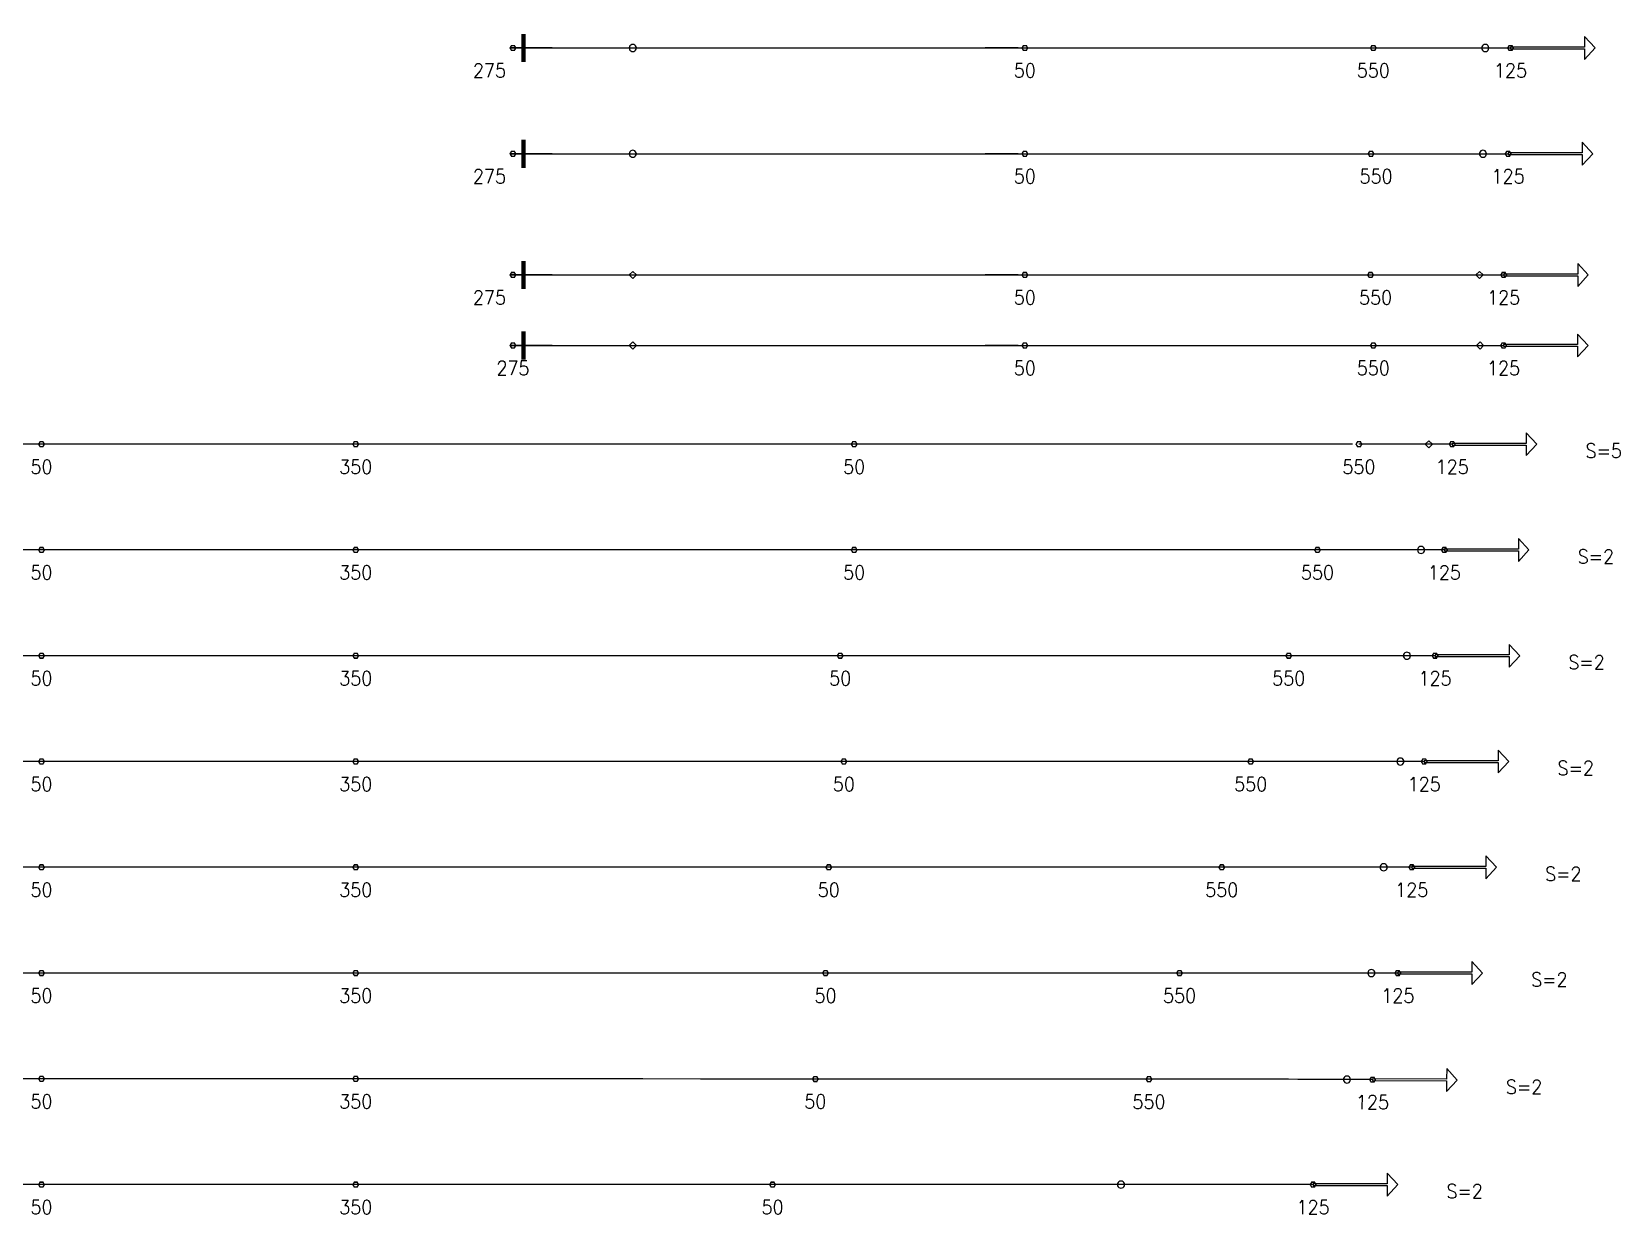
# Model space of a CAD drawing. Header units: millimetres. Extents: x -179076 to 505271, y -44005 to 99253.
# Drawn here: x 326289 to 348811, y 40081 to 56850 of the extents above; entities that cross this region are included whole.
import ezdxf

# ---------------------------------------------------------------- set-up
doc = ezdxf.new("R2010")
doc.units = ezdxf.units.MM
doc.layers.add('Current_plane_Tendon', color=7, linetype='Continuous', true_color=0xab0000)
doc.styles.get("Standard").update_dxf_attribs({"font": 'arial.ttf'})

# ---------------------------------------------------------------- blocks, each defined once
blk = doc.blocks.new('fdsfsdfdsf')
at = {"layer": 'Current_plane_Tendon', "color": 14, "linetype": 'Continuous', "true_color": 0xab0000, "elevation": 180}
for points in [[(457957, 315622, 60, 60, 0), (457957, 315222, 60, 60, 0)], [(457957, 314122, 60, 60, 0), (457957, 313722, 60, 60, 0)], [(457957, 312403, 60, 60, 0), (457957, 312003, 60, 60, 0)], [(457957, 311403, 60, 60, 0), (457957, 311003, 60, 60, 0)]]:
    blk.add_lwpolyline(points, format="xyseb", dxfattribs=at)
at = {"layer": 'Current_plane_Tendon', "color": 14, "linetype": 'Continuous', "true_color": 0xab0000}
for points, elevation in [([(471951, 315410), (473001, 315410), (473001, 315260), (473151, 315422), (473001, 315584), (473001, 315434), (471951, 315434)], 55), ([(459557, 315422), (459554, 315437), (459547, 315451), (459536, 315462), (459522, 315469), (459507, 315472), (459491, 315469), (459478, 315462), (459466, 315451), (459459, 315437), (459457, 315422), (459459, 315406), (459466, 315392), (459478, 315381), (459491, 315374), (459507, 315372), (459522, 315374), (459536, 315381), (459547, 315392), (459554, 315406), (459557, 315422)], 180), ([(471644, 315422), (471641, 315437), (471634, 315451), (471623, 315462), (471609, 315469), (471594, 315472), (471578, 315469), (471564, 315462), (471553, 315451), (471546, 315437), (471544, 315422), (471546, 315406), (471553, 315392), (471564, 315381), (471578, 315374), (471594, 315372), (471609, 315374), (471623, 315381), (471634, 315392), (471641, 315406), (471644, 315422)], 180), ([(459557, 313922), (459554, 313937), (459547, 313951), (459536, 313962), (459522, 313969), (459507, 313972), (459491, 313969), (459478, 313962), (459466, 313951), (459459, 313937), (459457, 313922), (459459, 313906), (459466, 313892), (459478, 313881), (459491, 313874), (459507, 313872), (459522, 313874), (459536, 313881), (459547, 313892), (459554, 313906), (459557, 313922)], 180), ([(471610, 313922), (471608, 313937), (471601, 313951), (471590, 313962), (471576, 313969), (471560, 313972), (471545, 313969), (471531, 313962), (471520, 313951), (471513, 313937), (471510, 313922), (471513, 313906), (471520, 313892), (471531, 313881), (471545, 313874), (471560, 313872), (471576, 313874), (471590, 313881), (471601, 313892), (471608, 313906), (471610, 313922)], 183), ([(471917, 313910), (472967, 313910), (472967, 313760), (473117, 313922), (472967, 314084), (472967, 313934), (471917, 313934)], 58), ([(459557, 312203), (459507, 312253), (459457, 312203), (459507, 312153), (459557, 312203)], 180), ([(471561, 312203), (471511, 312253), (471461, 312203), (471511, 312153), (471561, 312203)], 200), ([(471854, 312191), (472904, 312191), (472904, 312041), (473054, 312203), (472904, 312365), (472904, 312215), (471854, 312215)], 75), ([(459557, 311203), (459507, 311253), (459457, 311203), (459507, 311153), (459557, 311203)], 180), ([(471570, 311203), (471520, 311253), (471470, 311203), (471520, 311153), (471570, 311203)], 180), ([(471852, 311191), (472902, 311191), (472902, 311041), (473052, 311203), (472902, 311365), (472902, 311215), (471852, 311215)], 55), ([(471124, 309791), (472174, 309791), (472174, 309641), (472324, 309803), (472174, 309965), (472174, 309815), (471124, 309815)], 180), ([(470843, 309803), (470793, 309853), (470743, 309803), (470793, 309753), (470843, 309803)], 305), ([(470733, 308303), (470730, 308319), (470723, 308333), (470712, 308344), (470698, 308351), (470683, 308353), (470667, 308351), (470653, 308344), (470642, 308333), (470635, 308319), (470633, 308303), (470635, 308288), (470642, 308274), (470653, 308263), (470667, 308256), (470683, 308253), (470698, 308256), (470712, 308263), (470723, 308274), (470730, 308288), (470733, 308303)], 182), ([(471013, 308291), (472063, 308291), (472063, 308141), (472213, 308303), (472063, 308465), (472063, 308315), (471013, 308315)], 57), ([(470531, 306803), (470529, 306819), (470522, 306833), (470511, 306844), (470497, 306851), (470481, 306853), (470466, 306851), (470452, 306844), (470441, 306833), (470434, 306819), (470431, 306803), (470434, 306788), (470441, 306774), (470452, 306763), (470466, 306756), (470481, 306753), (470497, 306756), (470511, 306763), (470522, 306774), (470529, 306788), (470531, 306803)], 183), ([(470881, 306791), (471931, 306791), (471931, 306641), (472081, 306803), (471931, 306965), (471931, 306815), (470881, 306815)], 58), ([(470727, 305291), (471777, 305291), (471777, 305141), (471927, 305303), (471777, 305465), (471777, 305315), (470727, 305315)], 59), ([(470440, 305303), (470437, 305319), (470430, 305333), (470419, 305344), (470405, 305351), (470390, 305353), (470374, 305351), (470360, 305344), (470349, 305333), (470342, 305319), (470340, 305303), (470342, 305288), (470349, 305274), (470360, 305263), (470374, 305256), (470390, 305253), (470405, 305256), (470419, 305263), (470430, 305274), (470437, 305288), (470440, 305303)], 184), ([(470203, 303803), (470200, 303819), (470193, 303833), (470182, 303844), (470168, 303851), (470153, 303853), (470137, 303851), (470123, 303844), (470112, 303833), (470105, 303819), (470103, 303803), (470105, 303788), (470112, 303774), (470123, 303763), (470137, 303756), (470153, 303753), (470168, 303756), (470182, 303763), (470193, 303774), (470200, 303788), (470203, 303803)], 183), ([(470551, 303791), (471601, 303791), (471601, 303641), (471751, 303803), (471601, 303965), (471601, 303815), (470551, 303815)], 58), ([(470028, 302303), (470026, 302319), (470019, 302333), (470007, 302344), (469994, 302351), (469978, 302353), (469963, 302351), (469949, 302344), (469938, 302333), (469931, 302319), (469928, 302303), (469931, 302288), (469938, 302274), (469949, 302263), (469963, 302256), (469978, 302253), (469994, 302256), (470007, 302263), (470019, 302274), (470026, 302288), (470028, 302303)], 184), ([(470353, 302291), (471403, 302291), (471403, 302141), (471553, 302303), (471403, 302465), (471403, 302315), (470353, 302315)], 59), ([(469995, 300780), (471045, 300775), (471045, 300625), (471195, 300786), (471046, 300949), (471045, 300799), (469995, 300804)], 62), ([(469682, 300793), (469679, 300809), (469672, 300823), (469661, 300834), (469647, 300841), (469632, 300843), (469616, 300841), (469602, 300834), (469591, 300823), (469584, 300809), (469582, 300793), (469584, 300778), (469591, 300764), (469602, 300753), (469616, 300746), (469632, 300743), (469647, 300746), (469661, 300753), (469672, 300764), (469679, 300778), (469682, 300793)], 187), ([(466478, 299303), (466476, 299319), (466469, 299333), (466458, 299344), (466444, 299351), (466428, 299353), (466413, 299351), (466399, 299344), (466388, 299333), (466381, 299319), (466378, 299303), (466381, 299288), (466388, 299274), (466399, 299263), (466413, 299256), (466428, 299253), (466444, 299256), (466458, 299263), (466469, 299274), (466476, 299288), (466478, 299303)], 189), ([(469152, 299291), (470202, 299291), (470202, 299141), (470352, 299303), (470202, 299465), (470202, 299315), (469152, 299315)], 64)]:
    blk.add_lwpolyline(points, close=True, dxfattribs=dict(at, elevation=elevation))
for points, elevation in [([(457847, 315422, 20, 20, 0), (457827, 315456, 20, 20, 0), (457787, 315456, 20, 20, 0), (457767, 315422, 20, 20, 0), (457787, 315387, 20, 20, 0), (457827, 315387, 20, 20, 0)], 55), ([(465105, 315422, 20, 20, 0), (465085, 315456, 20, 20, 0), (465045, 315456, 20, 20, 0), (465025, 315422, 20, 20, 0), (465045, 315387, 20, 20, 0), (465085, 315387, 20, 20, 0)], -20), ([(470046, 315422, 20, 20, 0), (470026, 315456, 20, 20, 0), (469986, 315456, 20, 20, 0), (469966, 315422, 20, 20, 0), (469986, 315387, 20, 20, 0), (470026, 315387, 20, 20, 0)], 130), ([(471991, 315422, 20, 20, 0), (471971, 315456, 20, 20, 0), (471931, 315456, 20, 20, 0), (471911, 315422, 20, 20, 0), (471931, 315387, 20, 20, 0), (471971, 315387, 20, 20, 0)], 55), ([(457847, 313922, 20, 20, 0), (457827, 313956, 20, 20, 0), (457787, 313956, 20, 20, 0), (457767, 313922, 20, 20, 0), (457787, 313887, 20, 20, 0), (457827, 313887, 20, 20, 0)], 55), ([(465105, 313922, 20, 20, 0), (465085, 313956, 20, 20, 0), (465045, 313956, 20, 20, 0), (465025, 313922, 20, 20, 0), (465045, 313887, 20, 20, 0), (465085, 313887, 20, 20, 0)], -20), ([(470013, 313922, 20, 20, 0), (469993, 313956, 20, 20, 0), (469953, 313956, 20, 20, 0), (469933, 313922, 20, 20, 0), (469953, 313887, 20, 20, 0), (469993, 313887, 20, 20, 0)], 133), ([(471957, 313922, 20, 20, 0), (471937, 313956, 20, 20, 0), (471897, 313956, 20, 20, 0), (471877, 313922, 20, 20, 0), (471897, 313887, 20, 20, 0), (471937, 313887, 20, 20, 0)], 58), ([(457847, 312203, 20, 20, 0), (457827, 312238, 20, 20, 0), (457787, 312238, 20, 20, 0), (457767, 312203, 20, 20, 0), (457787, 312169, 20, 20, 0), (457827, 312169, 20, 20, 0)], 55), ([(465105, 312203, 20, 20, 0), (465085, 312238, 20, 20, 0), (465045, 312238, 20, 20, 0), (465025, 312203, 20, 20, 0), (465045, 312169, 20, 20, 0), (465085, 312169, 20, 20, 0)], -20), ([(470006, 312203, 20, 20, 0), (469986, 312238, 20, 20, 0), (469946, 312238, 20, 20, 0), (469926, 312203, 20, 20, 0), (469946, 312169, 20, 20, 0), (469986, 312169, 20, 20, 0)], 150), ([(471894, 312203, 20, 20, 0), (471874, 312238, 20, 20, 0), (471834, 312238, 20, 20, 0), (471814, 312203, 20, 20, 0), (471834, 312169, 20, 20, 0), (471874, 312169, 20, 20, 0)], 75), ([(457847, 311203, 20, 20, 0), (457827, 311238, 20, 20, 0), (457787, 311238, 20, 20, 0), (457767, 311203, 20, 20, 0), (457787, 311169, 20, 20, 0), (457827, 311169, 20, 20, 0)], 55), ([(465105, 311203, 20, 20, 0), (465085, 311238, 20, 20, 0), (465045, 311238, 20, 20, 0), (465025, 311203, 20, 20, 0), (465045, 311169, 20, 20, 0), (465085, 311169, 20, 20, 0)], -20), ([(470046, 311203, 20, 20, 0), (470026, 311238, 20, 20, 0), (469986, 311238, 20, 20, 0), (469966, 311203, 20, 20, 0), (469986, 311169, 20, 20, 0), (470026, 311169, 20, 20, 0)], 130), ([(471892, 311203, 20, 20, 0), (471872, 311238, 20, 20, 0), (471832, 311238, 20, 20, 0), (471812, 311203, 20, 20, 0), (471832, 311169, 20, 20, 0), (471872, 311169, 20, 20, 0)], 55), ([(451163, 309803, 20, 20, 0), (451143, 309838, 20, 20, 0), (451103, 309838, 20, 20, 0), (451083, 309803, 20, 20, 0), (451103, 309769, 20, 20, 0), (451143, 309769, 20, 20, 0)], -170), ([(455618, 309803, 20, 20, 0), (455598, 309838, 20, 20, 0), (455558, 309838, 20, 20, 0), (455538, 309803, 20, 20, 0), (455558, 309769, 20, 20, 0), (455598, 309769, 20, 20, 0)], 130), ([(462685, 309803, 20, 20, 0), (462665, 309838, 20, 20, 0), (462625, 309838, 20, 20, 0), (462605, 309803, 20, 20, 0), (462625, 309769, 20, 20, 0), (462665, 309769, 20, 20, 0)], -20), ([(469842, 309803, 20, 20, 0), (469822, 309838, 20, 20, 0), (469782, 309838, 20, 20, 0), (469762, 309803, 20, 20, 0), (469782, 309769, 20, 20, 0), (469822, 309769, 20, 20, 0)], 255), ([(471164, 309803, 20, 20, 0), (471144, 309838, 20, 20, 0), (471104, 309838, 20, 20, 0), (471084, 309803, 20, 20, 0), (471104, 309769, 20, 20, 0), (471144, 309769, 20, 20, 0)], 180), ([(451163, 308303, 20, 20, 0), (451143, 308338, 20, 20, 0), (451103, 308338, 20, 20, 0), (451083, 308303, 20, 20, 0), (451103, 308269, 20, 20, 0), (451143, 308269, 20, 20, 0)], -20), ([(455618, 308303, 20, 20, 0), (455598, 308338, 20, 20, 0), (455558, 308338, 20, 20, 0), (455538, 308303, 20, 20, 0), (455558, 308269, 20, 20, 0), (455598, 308269, 20, 20, 0)], 130), ([(462685, 308303, 20, 20, 0), (462665, 308338, 20, 20, 0), (462625, 308338, 20, 20, 0), (462605, 308303, 20, 20, 0), (462625, 308269, 20, 20, 0), (462665, 308269, 20, 20, 0)], -20), ([(469254, 308303, 20, 20, 0), (469234, 308338, 20, 20, 0), (469194, 308338, 20, 20, 0), (469174, 308303, 20, 20, 0), (469194, 308269, 20, 20, 0), (469234, 308269, 20, 20, 0)], 132), ([(471053, 308303, 20, 20, 0), (471033, 308338, 20, 20, 0), (470993, 308338, 20, 20, 0), (470973, 308303, 20, 20, 0), (470993, 308269, 20, 20, 0), (471033, 308269, 20, 20, 0)], 57), ([(451163, 306803, 20, 20, 0), (451143, 306838, 20, 20, 0), (451103, 306838, 20, 20, 0), (451083, 306803, 20, 20, 0), (451103, 306769, 20, 20, 0), (451143, 306769, 20, 20, 0)], -20), ([(455618, 306803, 20, 20, 0), (455598, 306838, 20, 20, 0), (455558, 306838, 20, 20, 0), (455538, 306803, 20, 20, 0), (455558, 306769, 20, 20, 0), (455598, 306769, 20, 20, 0)], 130), ([(462487, 306803, 20, 20, 0), (462467, 306838, 20, 20, 0), (462427, 306838, 20, 20, 0), (462407, 306803, 20, 20, 0), (462427, 306769, 20, 20, 0), (462467, 306769, 20, 20, 0)], -20), ([(468846, 306803, 20, 20, 0), (468826, 306838, 20, 20, 0), (468786, 306838, 20, 20, 0), (468766, 306803, 20, 20, 0), (468786, 306769, 20, 20, 0), (468826, 306769, 20, 20, 0)], 133), ([(470921, 306803, 20, 20, 0), (470901, 306838, 20, 20, 0), (470861, 306838, 20, 20, 0), (470841, 306803, 20, 20, 0), (470861, 306769, 20, 20, 0), (470901, 306769, 20, 20, 0)], 58), ([(451163, 305303, 20, 20, 0), (451143, 305338, 20, 20, 0), (451103, 305338, 20, 20, 0), (451083, 305303, 20, 20, 0), (451103, 305269, 20, 20, 0), (451143, 305269, 20, 20, 0)], -20), ([(455618, 305303, 20, 20, 0), (455598, 305338, 20, 20, 0), (455558, 305338, 20, 20, 0), (455538, 305303, 20, 20, 0), (455558, 305269, 20, 20, 0), (455598, 305269, 20, 20, 0)], 130), ([(462539, 305303, 20, 20, 0), (462519, 305338, 20, 20, 0), (462479, 305338, 20, 20, 0), (462459, 305303, 20, 20, 0), (462479, 305269, 20, 20, 0), (462519, 305269, 20, 20, 0)], -20), ([(468307, 305303, 20, 20, 0), (468287, 305338, 20, 20, 0), (468247, 305338, 20, 20, 0), (468227, 305303, 20, 20, 0), (468247, 305269, 20, 20, 0), (468287, 305269, 20, 20, 0)], 134), ([(470767, 305303, 20, 20, 0), (470747, 305338, 20, 20, 0), (470707, 305338, 20, 20, 0), (470687, 305303, 20, 20, 0), (470707, 305269, 20, 20, 0), (470747, 305269, 20, 20, 0)], 59), ([(451163, 303803, 20, 20, 0), (451143, 303838, 20, 20, 0), (451103, 303838, 20, 20, 0), (451083, 303803, 20, 20, 0), (451103, 303769, 20, 20, 0), (451143, 303769, 20, 20, 0)], -20), ([(455618, 303803, 20, 20, 0), (455598, 303838, 20, 20, 0), (455558, 303838, 20, 20, 0), (455538, 303803, 20, 20, 0), (455558, 303769, 20, 20, 0), (455598, 303769, 20, 20, 0)], 130), ([(462325, 303803, 20, 20, 0), (462305, 303838, 20, 20, 0), (462265, 303838, 20, 20, 0), (462245, 303803, 20, 20, 0), (462265, 303769, 20, 20, 0), (462305, 303769, 20, 20, 0)], -20), ([(467897, 303803, 20, 20, 0), (467877, 303838, 20, 20, 0), (467837, 303838, 20, 20, 0), (467817, 303803, 20, 20, 0), (467837, 303769, 20, 20, 0), (467877, 303769, 20, 20, 0)], 133), ([(470591, 303803, 20, 20, 0), (470571, 303838, 20, 20, 0), (470531, 303838, 20, 20, 0), (470511, 303803, 20, 20, 0), (470531, 303769, 20, 20, 0), (470571, 303769, 20, 20, 0)], 58), ([(451163, 302303, 20, 20, 0), (451143, 302338, 20, 20, 0), (451103, 302338, 20, 20, 0), (451083, 302303, 20, 20, 0), (451103, 302269, 20, 20, 0), (451143, 302269, 20, 20, 0)], -20), ([(455618, 302303, 20, 20, 0), (455598, 302338, 20, 20, 0), (455558, 302338, 20, 20, 0), (455538, 302303, 20, 20, 0), (455558, 302269, 20, 20, 0), (455598, 302269, 20, 20, 0)], 130), ([(462279, 302303, 20, 20, 0), (462259, 302338, 20, 20, 0), (462219, 302338, 20, 20, 0), (462199, 302303, 20, 20, 0), (462219, 302269, 20, 20, 0), (462259, 302269, 20, 20, 0)], -20), ([(467298, 302303, 20, 20, 0), (467278, 302338, 20, 20, 0), (467238, 302338, 20, 20, 0), (467218, 302303, 20, 20, 0), (467238, 302269, 20, 20, 0), (467278, 302269, 20, 20, 0)], 134), ([(470393, 302303, 20, 20, 0), (470373, 302338, 20, 20, 0), (470333, 302338, 20, 20, 0), (470313, 302303, 20, 20, 0), (470333, 302269, 20, 20, 0), (470373, 302269, 20, 20, 0)], 59), ([(451163, 300803, 20, 20, 0), (451143, 300838, 20, 20, 0), (451103, 300838, 20, 20, 0), (451083, 300803, 20, 20, 0), (451103, 300769, 20, 20, 0), (451143, 300769, 20, 20, 0)], -20), ([(455618, 300803, 20, 20, 0), (455598, 300838, 20, 20, 0), (455558, 300838, 20, 20, 0), (455538, 300803, 20, 20, 0), (455558, 300769, 20, 20, 0), (455598, 300769, 20, 20, 0)], 130), ([(462135, 300801, 20, 20, 0), (462115, 300835, 20, 20, 0), (462075, 300835, 20, 20, 0), (462055, 300801, 20, 20, 0), (462075, 300766, 20, 20, 0), (462115, 300766, 20, 20, 0)], -20), ([(466865, 300798, 20, 20, 0), (466845, 300833, 20, 20, 0), (466805, 300833, 20, 20, 0), (466785, 300798, 20, 20, 0), (466805, 300764, 20, 20, 0), (466845, 300764, 20, 20, 0)], 137), ([(470035, 300792, 20, 20, 0), (470015, 300826, 20, 20, 0), (469975, 300826, 20, 20, 0), (469955, 300792, 20, 20, 0), (469975, 300757, 20, 20, 0), (470015, 300757, 20, 20, 0)], 62), ([(451163, 299303, 20, 20, 0), (451143, 299338, 20, 20, 0), (451103, 299338, 20, 20, 0), (451083, 299303, 20, 20, 0), (451103, 299269, 20, 20, 0), (451143, 299269, 20, 20, 0)], -20), ([(455618, 299303, 20, 20, 0), (455598, 299338, 20, 20, 0), (455558, 299338, 20, 20, 0), (455538, 299303, 20, 20, 0), (455558, 299269, 20, 20, 0), (455598, 299269, 20, 20, 0)], 130), ([(461528, 299303, 20, 20, 0), (461508, 299338, 20, 20, 0), (461468, 299338, 20, 20, 0), (461448, 299303, 20, 20, 0), (461468, 299269, 20, 20, 0), (461508, 299269, 20, 20, 0)], -20), ([(469192, 299303, 20, 20, 0), (469172, 299338, 20, 20, 0), (469132, 299338, 20, 20, 0), (469112, 299303, 20, 20, 0), (469132, 299269, 20, 20, 0), (469172, 299269, 20, 20, 0)], 64)]:
    blk.add_lwpolyline(points, format="xyseb", close=True, dxfattribs=dict(at, elevation=elevation))
for points in [[(457807, 315422, 180), (458362, 315422, 176), (457767, 315422, 66)], [(457767, 315422, 37), (458730, 315422, 18), (459618, 315422, 2), (463193, 315422, -10), (464082, 315422, -18), (464970, 315422, -20), (464502, 315422, -15), (465390, 315422, -1), (466279, 315422, 23), (468524, 315422, 57), (469412, 315422, 100), (469967, 315422, 122), (470523, 315422, 130)], [(470523, 315422, 130), (470652, 315422, 129), (470782, 315422, 128), (470912, 315422, 124), (471042, 315422, 120), (471172, 315422, 115), (471302, 315422, 108), (471431, 315422, 100), (471561, 315422, 90), (471691, 315422, 80), (471821, 315422, 68), (471951, 315422, 55)], [(457807, 313922, 180), (458362, 313922, 176), (457767, 313922, 66)], [(457767, 313922, 37), (458730, 313922, 18), (459618, 313922, 2), (463193, 313922, -10), (464082, 313922, -18), (464970, 313922, -20), (464502, 313922, -15), (465390, 313922, -1), (466279, 313922, 23), (468524, 313922, 57), (469412, 313922, 100), (469967, 313922, 122), (470523, 313922, 130)], [(470489, 313922, 133), (470619, 313922, 133), (470749, 313922, 131), (470879, 313922, 128), (471009, 313922, 123), (471139, 313922, 118), (471268, 313922, 111), (471398, 313922, 103), (471528, 313922, 94), (471658, 313922, 83), (471788, 313922, 71), (471917, 313922, 58)], [(457807, 312203, 180), (458362, 312203, 176), (457767, 312203, 66)], [(457767, 312203, 37), (458730, 312203, 18), (459618, 312203, 2), (463193, 312203, -10), (464082, 312203, -18), (464970, 312203, -20), (464502, 312203, -15), (465390, 312203, -1), (466279, 312203, 23), (468524, 312203, 57), (469412, 312203, 100), (469967, 312203, 122), (470523, 312203, 130)], [(470483, 312203, 150), (470620, 312203, 149), (470757, 312203, 147), (470894, 312203, 143), (471031, 312203, 138), (471168, 312203, 131), (471305, 312203, 123), (471443, 312203, 113), (471580, 312203, 102), (471717, 312203, 89), (471854, 312203, 75)], [(457807, 311203, 180), (458362, 311203, 176), (457767, 311203, 66)], [(457767, 311203, 37), (458730, 311203, 18), (459618, 311203, 2), (463193, 311203, -10), (464082, 311203, -18), (464970, 311203, -20), (464502, 311203, -15), (465390, 311203, -1), (466279, 311203, 23), (468524, 311203, 57), (469412, 311203, 100), (469967, 311203, 122), (470523, 311203, 130)], [(470523, 311203, 130), (470644, 311203, 129), (470764, 311203, 128), (470885, 311203, 124), (471006, 311203, 120), (471127, 311203, 115), (471248, 311203, 108), (471369, 311203, 100), (471490, 311203, 90), (471611, 311203, 80), (471732, 311203, 68), (471852, 311203, 55)], [(455578, 309803, 130), (455022, 309803, 121), (454465, 309803, 92), (453908, 309803, 46), (453351, 309803, -20), (452794, 309803, -86), (452237, 309803, -132), (451680, 309803, -161), (451123, 309803, -170), (450566, 309803, -161), (450009, 309803, -132), (449452, 309803, -86), (448895, 309803, -20), (448338, 309803, 46), (447781, 309803, 92), (447224, 309803, 121), (446667, 309803, 130)], [(469711, 309803, 130), (468828, 309803, 125), (467945, 309803, 111), (467061, 309803, 88), (466178, 309803, 55), (465295, 309803, 22), (464411, 309803, -1), (463528, 309803, -15), (462645, 309803, -20), (461762, 309803, -15), (460878, 309803, -1), (459995, 309803, 22), (459112, 309803, 55), (458228, 309803, 88), (457345, 309803, 111), (456462, 309803, 125), (455578, 309803, 130)], [(471124, 309803, 180), (471004, 309803, 193), (470884, 309803, 205), (470763, 309803, 215), (470643, 309803, 225), (470523, 309803, 233), (470403, 309803, 240), (470283, 309803, 245), (470163, 309803, 249), (470042, 309803, 253), (469922, 309803, 254), (469802, 309803, 255)], [(455578, 308303, 130), (455022, 308303, 125), (454465, 308303, 111), (453908, 308303, 88), (453351, 308303, 55), (452794, 308303, 22), (452237, 308303, -1), (451680, 308303, -15), (451123, 308303, -20), (450566, 308303, -15), (450009, 308303, -1), (449452, 308303, 22), (448895, 308303, 55), (448338, 308303, 88), (447781, 308303, 111), (447224, 308303, 125), (446667, 308303, 130)], [(469711, 308303, 130), (468828, 308303, 125), (467945, 308303, 111), (467061, 308303, 88), (466178, 308303, 55), (465295, 308303, 22), (464411, 308303, -1), (463528, 308303, -15), (462645, 308303, -20), (461762, 308303, -15), (460878, 308303, -1), (459995, 308303, 22), (459112, 308303, 55), (458228, 308303, 88), (457345, 308303, 111), (456462, 308303, 125), (455578, 308303, 130)], [(471013, 308303, 57), (470893, 308303, 70), (470773, 308303, 82), (470653, 308303, 92), (470532, 308303, 102), (470412, 308303, 110), (470292, 308303, 117), (470172, 308303, 122), (470052, 308303, 127), (469932, 308303, 130), (469812, 308303, 132), (469691, 308303, 132)], [(455578, 306803, 130), (455022, 306803, 125), (454465, 306803, 111), (453908, 306803, 88), (453351, 306803, 55), (452794, 306803, 22), (452237, 306803, -1), (451680, 306803, -15), (451123, 306803, -20), (450566, 306803, -15), (450009, 306803, -1), (449452, 306803, 22), (448895, 306803, 55), (448338, 306803, 88), (447781, 306803, 111), (447224, 306803, 125), (446667, 306803, 130)], [(469316, 306803, 130), (468457, 306803, 125), (467599, 306803, 111), (466740, 306803, 88), (465882, 306803, 55), (465023, 306803, 22), (464164, 306803, -1), (463306, 306803, -15), (462447, 306803, -20), (461589, 306803, -15), (460730, 306803, -1), (459871, 306803, 22), (459013, 306803, 55), (458154, 306803, 88), (457296, 306803, 111), (456437, 306803, 125), (455578, 306803, 130)], [(470881, 306803, 58), (470735, 306803, 71), (470590, 306803, 83), (470445, 306803, 93), (470300, 306803, 103), (470154, 306803, 111), (470009, 306803, 117), (469864, 306803, 123), (469719, 306803, 127), (469573, 306803, 130), (469428, 306803, 132), (469283, 306803, 133)], [(455578, 305303, 130), (455022, 305303, 125), (454465, 305303, 111), (453908, 305303, 88), (453351, 305303, 55), (452794, 305303, 22), (452237, 305303, -1), (451680, 305303, -15), (451123, 305303, -20), (450566, 305303, -15), (450009, 305303, -1), (449452, 305303, 22), (448895, 305303, 55), (448338, 305303, 88), (447781, 305303, 111), (447224, 305303, 125), (446667, 305303, 130)], [(469420, 305303, 130), (468555, 305303, 125), (467690, 305303, 111), (466825, 305303, 88), (465960, 305303, 55), (465095, 305303, 22), (464230, 305303, -1), (463365, 305303, -15), (462499, 305303, -20), (461634, 305303, -15), (460769, 305303, -1), (459904, 305303, 22), (459039, 305303, 55), (458174, 305303, 88), (457309, 305303, 111), (456444, 305303, 125), (455578, 305303, 130)], [(470727, 305303, 59), (470604, 305303, 72), (470482, 305303, 84), (470359, 305303, 95), (470237, 305303, 104), (470114, 305303, 112), (469991, 305303, 119), (469869, 305303, 125), (469746, 305303, 129), (469624, 305303, 132), (469501, 305303, 134), (469379, 305303, 134)], [(455578, 303803, 130), (455022, 303803, 125), (454465, 303803, 111), (453908, 303803, 88), (453351, 303803, 55), (452794, 303803, 22), (452237, 303803, -1), (451680, 303803, -15), (451123, 303803, -20), (450566, 303803, -15), (450009, 303803, -1), (449452, 303803, 22), (448895, 303803, 55), (448338, 303803, 88), (447781, 303803, 111), (447224, 303803, 125), (446667, 303803, 130)], [(468991, 303803, 130), (468153, 303803, 125), (467315, 303803, 111), (466476, 303803, 88), (465638, 303803, 55), (464800, 303803, 22), (463961, 303803, -1), (463123, 303803, -15), (462285, 303803, -20), (461447, 303803, -15), (460608, 303803, -1), (459770, 303803, 22), (458932, 303803, 55), (458093, 303803, 88), (457255, 303803, 111), (456417, 303803, 125), (455578, 303803, 130)], [(470551, 303803, 58), (470392, 303803, 72), (470232, 303803, 85), (470073, 303803, 96), (469914, 303803, 106), (469754, 303803, 114), (469595, 303803, 121), (469436, 303803, 126), (469277, 303803, 130), (469117, 303803, 132), (468958, 303803, 133)], [(455578, 302303, 130), (455022, 302303, 125), (454465, 302303, 111), (453908, 302303, 88), (453351, 302303, 55), (452794, 302303, 22), (452237, 302303, -1), (451680, 302303, -15), (451123, 302303, -20), (450566, 302303, -15), (450009, 302303, -1), (449452, 302303, 22), (448895, 302303, 55), (448338, 302303, 88), (447781, 302303, 111), (447224, 302303, 125), (446667, 302303, 130)], [(468899, 302303, 130), (468066, 302303, 125), (467234, 302303, 111), (466401, 302303, 88), (465569, 302303, 55), (464736, 302303, 22), (463904, 302303, -1), (463071, 302303, -15), (462239, 302303, -20), (461406, 302303, -15), (460574, 302303, -1), (459741, 302303, 22), (458909, 302303, 55), (458076, 302303, 88), (457244, 302303, 111), (456411, 302303, 125), (455578, 302303, 130)], [(470353, 302303, 59), (470203, 302303, 74), (470053, 302303, 86), (469903, 302303, 98), (469753, 302303, 107), (469603, 302303, 116), (469453, 302303, 122), (469303, 302303, 128), (469153, 302303, 131), (469003, 302303, 134), (468853, 302303, 134)], [(455578, 300803, 130), (455022, 300803, 125), (454465, 300803, 111), (453908, 300803, 88), (453351, 300803, 55), (452794, 300803, 22), (452237, 300803, -1), (451680, 300803, -15), (451123, 300803, -20), (450566, 300803, -15), (450009, 300803, -1), (449452, 300803, 22), (448895, 300803, 55), (448338, 300803, 88), (447781, 300803, 111), (447224, 300803, 125), (446667, 300803, 130)], [(468611, 300798, 130), (467796, 300798, 125), (466982, 300799, 111), (466167, 300799, 88), (465353, 300799, 55), (464538, 300800, 22), (463724, 300800, -1), (462909, 300800, -15), (462095, 300801, -20), (461280, 300801, -15), (460466, 300801, -1), (459651, 300802, 22), (458837, 300802, 55), (458022, 300802, 88), (457207, 300803, 111), (456393, 300803, 125), (455578, 300803, 130)], [(469995, 300792, 62), (469863, 300792, 75), (469731, 300793, 87), (469598, 300793, 97), (469466, 300794, 107), (469334, 300795, 115), (469202, 300795, 121), (469069, 300796, 127), (468937, 300796, 131), (468805, 300797, 134), (468673, 300798, 136), (468540, 300798, 137)], [(455578, 299303, 130), (455022, 299303, 125), (454465, 299303, 111), (453908, 299303, 88), (453351, 299303, 55), (452794, 299303, 22), (452237, 299303, -1), (451680, 299303, -15), (451123, 299303, -20), (450566, 299303, -15), (450009, 299303, -1), (449452, 299303, 22), (448895, 299303, 55), (448338, 299303, 88), (447781, 299303, 111), (447224, 299303, 125), (446667, 299303, 130)], [(467398, 299303, 130), (466660, 299303, 125), (465921, 299303, 111), (465182, 299303, 88), (464443, 299303, 55), (463705, 299303, 22), (462966, 299303, -1), (462227, 299303, -15), (461488, 299303, -20), (460750, 299303, -15), (460011, 299303, -1), (459272, 299303, 22), (458533, 299303, 55), (457795, 299303, 88), (457056, 299303, 111), (456317, 299303, 125), (455578, 299303, 130)], [(469152, 299303, 64), (469104, 299303, 68), (468933, 299303, 80), (468763, 299303, 90), (468592, 299303, 100), (468422, 299303, 108), (468251, 299303, 115), (468081, 299303, 120), (467910, 299303, 124), (467739, 299303, 128), (467569, 299303, 129), (467398, 299303, 130)]]:
    blk.add_polyline3d(points, dxfattribs=at)
at = {"layer": 'Current_plane_Tendon', "color": 14, "linetype": 'Continuous', "true_color": 0xab0000, "char_height": 200, "attachment_point": 5}
for s, insert in [('\\FSTANDARD.shx;275', (457474, 315102, 180)), ('\\FSTANDARD.shx;50', (465065, 315102, -20)), ('\\FSTANDARD.shx;550', (470006, 315102, 130)), ('\\FSTANDARD.shx;125', (471951, 315102, 55)), ('\\FSTANDARD.shx;275', (457474, 313602, 180)), ('\\FSTANDARD.shx;50', (465065, 313602, -20)), ('\\FSTANDARD.shx;550', (470045, 313602, 133)), ('\\FSTANDARD.shx;125', (471917, 313602, 58)), ('\\FSTANDARD.shx;275', (457474, 311883, 180)), ('\\FSTANDARD.shx;50', (465065, 311883, -20)), ('\\FSTANDARD.shx;550', (470038, 311883, 150)), ('\\FSTANDARD.shx;125', (471854, 311883, 75)), ('\\FSTANDARD.shx;275', (457807, 310883, 180)), ('\\FSTANDARD.shx;50', (465065, 310883, -20)), ('\\FSTANDARD.shx;550', (470006, 310883, 130)), ('\\FSTANDARD.shx;125', (471852, 310883, 55)), ('\\FSTANDARD.shx;\xa0S=5', (473224, 309711, 305)), ('\\FSTANDARD.shx;50', (451123, 309483, -170)), ('\\FSTANDARD.shx;350', (455578, 309483, 130)), ('\\FSTANDARD.shx;50', (462645, 309483, -20)), ('\\FSTANDARD.shx;550', (469802, 309483, 255)), ('\\FSTANDARD.shx;125', (471124, 309483, 180)), ('\\FSTANDARD.shx;\xa0S=2', (473113, 308211, 182)), ('\\FSTANDARD.shx;50', (451123, 307983, -20)), ('\\FSTANDARD.shx;350', (455578, 307983, 130)), ('\\FSTANDARD.shx;50', (462645, 307983, -20)), ('\\FSTANDARD.shx;550', (469214, 307983, 132)), ('\\FSTANDARD.shx;125', (471013, 307983, 57)), ('\\FSTANDARD.shx;\xa0S=2', (472981, 306711, 183)), ('\\FSTANDARD.shx;50', (451123, 306483, -20)), ('\\FSTANDARD.shx;350', (455578, 306483, 130)), ('\\FSTANDARD.shx;50', (462447, 306483, -20)), ('\\FSTANDARD.shx;550', (468806, 306483, 133)), ('\\FSTANDARD.shx;125', (470881, 306483, 58)), ('\\FSTANDARD.shx;\xa0S=2', (472827, 305211, 184)), ('\\FSTANDARD.shx;50', (451123, 304983, -20)), ('\\FSTANDARD.shx;350', (455578, 304983, 130)), ('\\FSTANDARD.shx;50', (462499, 304983, -20)), ('\\FSTANDARD.shx;550', (468267, 304983, 134)), ('\\FSTANDARD.shx;125', (470727, 304983, 59)), ('\\FSTANDARD.shx;\xa0S=2', (472651, 303711, 183)), ('\\FSTANDARD.shx;50', (451123, 303483, -20)), ('\\FSTANDARD.shx;350', (455578, 303483, 130)), ('\\FSTANDARD.shx;50', (462285, 303483, -20)), ('\\FSTANDARD.shx;550', (467857, 303483, 133)), ('\\FSTANDARD.shx;125', (470551, 303483, 58)), ('\\FSTANDARD.shx;\xa0S=2', (472453, 302211, 184)), ('\\FSTANDARD.shx;50', (451123, 301983, -20)), ('\\FSTANDARD.shx;350', (455578, 301983, 130)), ('\\FSTANDARD.shx;50', (462239, 301983, -20)), ('\\FSTANDARD.shx;550', (467258, 301983, 134)), ('\\FSTANDARD.shx;125', (470353, 301983, 59)), ('\\FSTANDARD.shx;50', (451123, 300483, -20)), ('\\FSTANDARD.shx;350', (455578, 300483, 130)), ('\\FSTANDARD.shx;\xa0S=2', (471252, 299211, 189)), ('\\FSTANDARD.shx;50', (451123, 298983, -20)), ('\\FSTANDARD.shx;350', (455578, 298983, 130)), ('\\FSTANDARD.shx;50', (461488, 298983, -20)), ('\\FSTANDARD.shx;125', (469152, 298983, 64))]:
    blk.add_mtext(s, dxfattribs=dict(at, insert=insert))
for s, insert, rotation in [('\\FSTANDARD.shx;\xa0S=2', (472095, 300690, 187), 359.7422), ('\\FSTANDARD.shx;50', (462094, 300481, -20), 359.976), ('\\FSTANDARD.shx;550', (466825, 300478, 137), 359.976), ('\\FSTANDARD.shx;125', (469994, 300472, 62), 359.7422)]:
    blk.add_mtext(s, dxfattribs=dict(at, insert=insert, rotation=rotation))

msp = doc.modelspace()

# ---------------------------------------------------------------- block references
at = {"layer": 'Current_plane_Tendon', "linetype": 'Continuous'}
msp.add_blockref('fdsfsdfdsf', (-124695.6, -258801.9, -180), dxfattribs=at)

doc.saveas('drawing.dxf')
